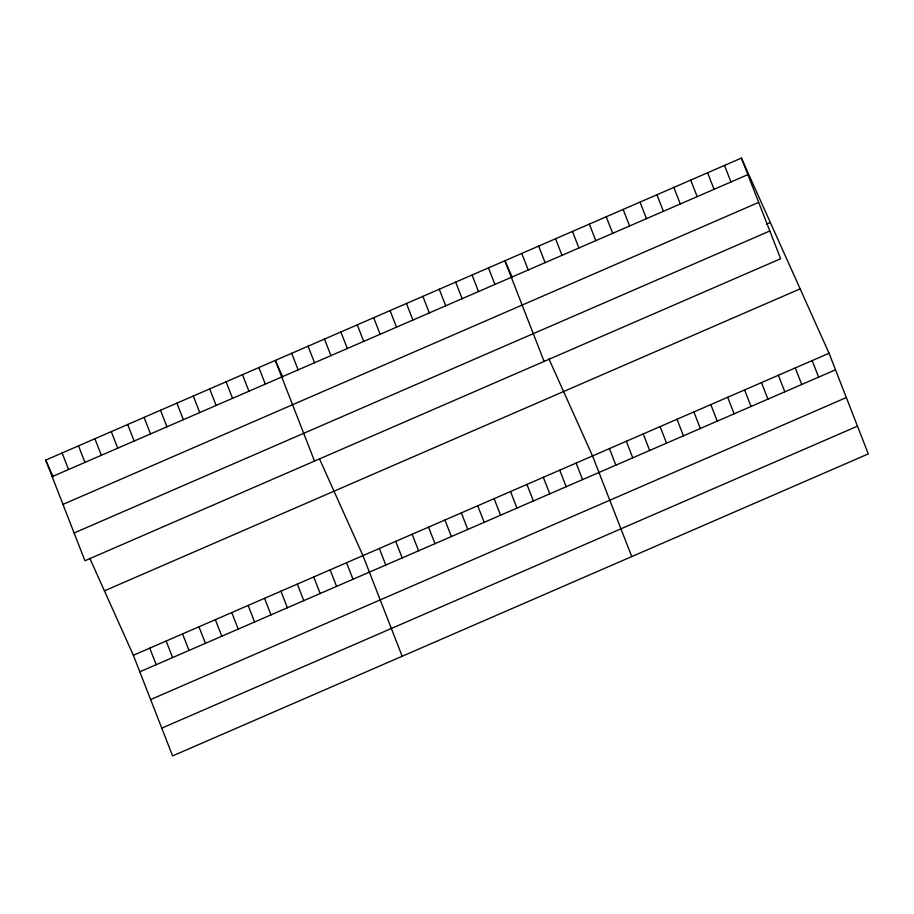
<?xml version="1.0" encoding="UTF-8"?>
<svg xmlns="http://www.w3.org/2000/svg" width="914" height="914" viewBox="0 0 914 914"><rect width="100%" height="100%" fill="white"/><g stroke="black" fill="none" stroke-linecap="round" stroke-linejoin="round"><path stroke-width="1.37" d="M741.403 158.088L780.647 258.731L84.933 560.739L45.7 460.096L741.403 158.088L829.067 353.261L868.3 453.904L172.597 755.912L133.353 655.269L89.8 558.283M52.155 476.64L747.858 174.643M62.975 504.391L758.677 202.394M766.435 224.193L770.331 222.502M74.114 532.988L769.828 230.979M104.425 590.855L800.138 288.858M133.353 655.269L829.067 353.261M139.808 671.813L835.51 369.804M150.627 699.564L846.33 397.556M161.778 728.15L857.481 426.153M512.388 277.525L504.871 260.776L544.104 361.418M548.96 358.962L592.523 455.937L631.757 556.58M282.803 377.185L275.285 360.436L314.519 461.079M319.386 458.622L362.938 555.598L402.183 656.252M45.7 460.096L53.218 476.845M812.169 360.596L818.613 377.139M724.505 165.423L730.96 181.977M795.271 367.931L801.715 384.474M707.619 172.757L714.062 189.312M778.374 375.266L784.829 391.809M690.721 180.092L697.165 196.636M761.476 382.6L767.931 399.144M673.824 187.427L680.279 203.971M744.579 389.935L751.034 406.479M656.926 194.762L663.381 211.305M727.681 397.27L734.136 413.814M640.029 202.097L646.484 218.64M710.795 404.605L717.239 421.148M623.131 209.432L629.586 225.975M693.897 411.94L700.341 428.483M606.245 216.767L612.688 233.31M677 419.275L683.455 435.818M589.347 224.101L595.791 240.645M660.102 426.61L666.557 443.153M572.45 231.436L578.905 247.98M643.205 433.944L649.66 450.488M555.552 238.771L562.007 255.314M626.307 441.279L632.762 457.823M538.654 246.106L545.11 262.649M609.421 448.603L615.865 465.157M521.757 253.441L528.212 269.984M576.117 463.067L582.572 479.61M488.464 267.893L494.92 284.437M559.722 470.184L566.177 486.728M472.07 275.011L478.513 291.555M543.327 477.302L549.771 493.846M455.675 282.129L462.118 298.672M526.921 484.42L533.376 500.963M439.268 289.247L445.724 305.79M510.526 491.538L516.981 508.081M422.874 296.364L429.317 312.908M494.131 498.656L500.575 515.199M406.467 303.482L412.922 320.026M477.725 505.773L484.18 522.317M390.072 310.6L396.527 327.155M461.33 512.891L467.785 529.434M373.677 317.718L380.121 334.273M444.935 520.009L451.379 536.552M357.271 324.836L363.726 341.39M428.529 527.127L434.984 543.67M340.876 331.965L347.331 348.508M412.134 534.244L418.589 550.788M324.481 339.083L330.925 355.626M395.739 541.362L402.183 557.906M308.075 346.2L314.53 362.744M379.333 548.48L385.788 565.035M291.68 353.318L298.135 369.862M346.543 562.727L352.987 579.27M258.879 367.554L265.334 384.097M330.137 569.845L336.592 586.388M242.484 374.671L248.939 391.215M313.742 576.963L320.197 593.506M226.089 381.789L232.533 398.333M297.347 584.08L303.791 600.624M209.683 388.907L216.138 405.45M280.941 591.198L287.396 607.741M193.288 396.025L199.743 412.568M264.546 598.316L271.001 614.859M176.893 403.143L183.337 419.686M248.151 605.434L254.595 621.977M160.487 410.26L166.942 426.815M231.745 612.551L238.2 629.095M144.092 417.378L150.547 433.933M215.35 619.669L221.805 636.213M127.697 424.507L134.141 441.051M198.955 626.787L205.399 643.33M111.291 431.625L117.746 448.168M182.549 633.905L189.004 650.448M94.896 438.743L101.351 455.286M166.154 641.022L172.609 657.577M78.501 445.861L84.945 462.404M149.759 648.14L156.203 664.695M62.095 452.978L68.55 469.522"/></g></svg>
